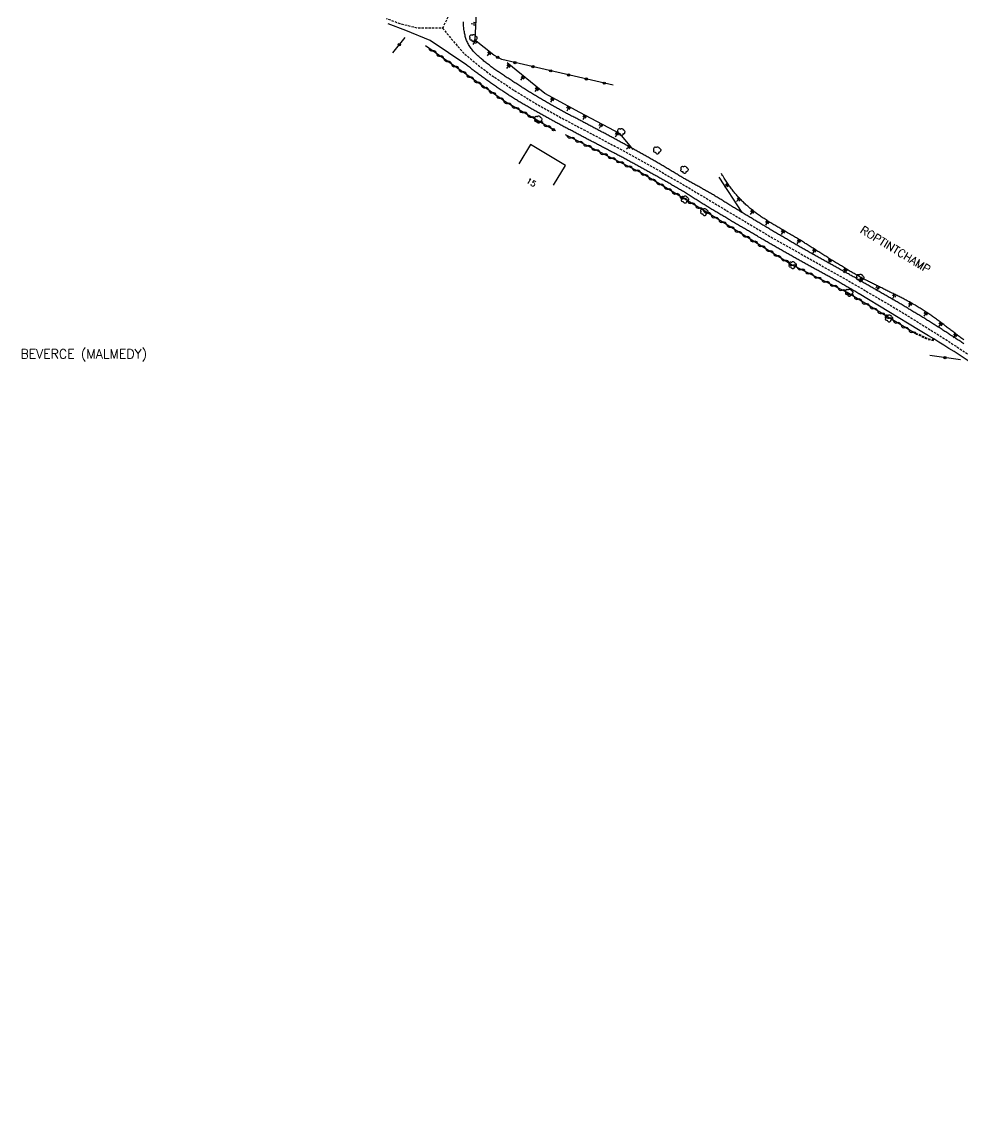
# Model space of a CAD drawing. Header units: millimetres. Extents: x 269514 to 270000, y 126091 to 127000.
# Drawn here: x 269514.4 to 269720, y 126345.1 to 126585.6 of the extents above; entities that cross this region are included whole.
import ezdxf
from ezdxf.enums import TextEntityAlignment as Align

# ---------------------------------------------------------------- set-up
doc = ezdxf.new("R2010")
doc.units = ezdxf.units.MM
doc.linetypes.add('DASHED', pattern=[0.75, 0.5, -0.25])
doc.layers.get('0').update_dxf_attribs({"linetype": 'CONTINUOUS'})
for name, color, linetype in [('W0001', 6, 'DASHED'), ('W0008', 7, 'CONTINUOUS'), ('W0100', 7, 'CONTINUOUS'), ('W0112', 1, 'DASHED'), ('W0211', 2, 'CONTINUOUS'), ('W0300', 7, 'CONTINUOUS'), ('W0302', 3, 'CONTINUOUS'), ('W0310', 3, 'CONTINUOUS'), ('W0322', 7, 'CONTINUOUS'), ('W0980', 7, 'CONTINUOUS'), ('W0989', 7, 'CONTINUOUS'), ('W0991', 7, 'CONTINUOUS')]:
    doc.layers.add(name, color=color, linetype=linetype)
doc.styles.get("Standard").update_dxf_attribs({"font": 'romans.shx', "width": 0.85})

# ---------------------------------------------------------------- blocks, each defined once
blk = doc.blocks.new('T300')
for p, q in [((-0.8, 0.51), (-0.86, 0.34)), ((-0.86, 0.34), (-0.86, 0.17)), ((-0.86, 0.17), (-0.74, 0.06)), ((-0.69, 0.63), (-0.8, 0.51)), ((-0.8, -0.06), (-0.74, 0.06)), ((-0.74, 0.06), (-0.69, 0.11)), ((-0.57, 0.69), (-0.69, 0.63)), ((-0.46, 0.69), (-0.57, 0.69)), ((-0.29, 0.63), (-0.46, 0.69)), ((-0.29, 0.63), (-0.17, 0.74)), ((-0.23, 0.57), (-0.29, 0.63)), ((-0.17, 0.74), (-0.06, 0.8)), ((-0.06, 0.8), (0.06, 0.8)), ((0.06, 0.8), (0.23, 0.74)), ((0.23, 0.74), (0.34, 0.63)), ((0.34, 0.63), (0.4, 0.51)), ((0.46, 0.46), (0.34, 0.46)), ((0.4, 0.51), (0.4, 0.46)), ((0.57, 0.4), (0.46, 0.46)), ((0.57, 0.4), (0.69, 0.29)), ((0.69, 0.29), (0.74, 0.17)), ((0.74, 0.06), (0.69, -0.17)), ((0.74, 0.17), (0.74, 0.06)), ((-0.8, -0.17), (-0.8, -0.06)), ((-0.8, -0.23), (-0.8, -0.17)), ((-0.74, -0.34), (-0.8, -0.23)), ((-0.69, -0.4), (-0.74, -0.34)), ((-0.51, -0.46), (-0.69, -0.4)), ((-0.4, -0.46), (-0.51, -0.46)), ((-0.4, -0.46), (-0.34, -0.46)), ((-0.34, -0.46), (-0.34, -0.4)), ((-0.34, -0.51), (-0.34, -0.46)), ((-0.29, -0.63), (-0.34, -0.51)), ((-0.17, -0.74), (-0.29, -0.63)), ((-0.06, -0.8), (-0.17, -0.74)), ((0.06, -0.8), (-0.06, -0.8)), ((0.17, -0.74), (0.06, -0.8)), ((0.23, -0.69), (0.17, -0.74)), ((0.29, -0.46), (0.23, -0.46)), ((0.29, -0.63), (0.23, -0.69)), ((0.46, -0.4), (0.29, -0.46)), ((0.34, -0.51), (0.29, -0.63)), ((0.34, -0.51), (0.34, -0.46)), ((0.57, -0.34), (0.46, -0.4)), ((0.63, -0.29), (0.57, -0.34)), ((0.69, -0.17), (0.63, -0.29))]:
    blk.add_line(p, q)
blk = doc.blocks.new('t322o')
at = {"color": 0, "linetype": 'Continuous'}
for radius in [0.25, 0.15]:
    blk.add_circle((0, 0), radius, dxfattribs=at)
blk = doc.blocks.new('t310o')
at = {"color": 0, "linetype": 'Continuous'}
for centre, start, end in [((-0.5, 0.38), 216.8699, 323.1304), ((0.5, -0.37), 36.8699, 143.1303)]:
    blk.add_arc(centre, 0.625, start, end, dxfattribs=at)
blk = doc.blocks.new('t211o')
at = {"color": 0, "linetype": 'Continuous'}
for p, q in [((-0.29, 0.5), (-0.29, 0)), ((0, 1), (0, 0)), ((0.29, 0.5), (0.29, 0))]:
    blk.add_line(p, q, dxfattribs=at)

msp = doc.modelspace()

# ---------------------------------------------------------------- linework, layer by layer
at = {"layer": 'W0001', "flags": 128}
for points in [[(269688.36, 126803), (269684.73, 126802.87), (269681.31, 126802.26), (269678.94, 126801.48), (269676.88, 126798.99), (269676.99, 126797.18), (269677.14, 126793.18), (269677.68, 126788.22), (269679.99, 126777.15), (269682.22, 126768.38), (269683.85, 126761.38), (269685.93, 126751.89), (269687.47, 126744.32), (269688.7, 126737.89), (269689.51, 126732.42), (269689.95, 126726.38), (269689.74, 126719.08), (269689.1, 126712.66), (269688.1, 126706.76), (269686.29, 126696.72), (269683, 126680.31), (269681.19, 126673.44), (269679.29, 126667.76), (269676.73, 126661.95), (269674.35, 126657.6), (269671.39, 126652.94), (269667.19, 126647.61), (269663.46, 126643.39), (269658.39, 126638.11), (269651.77, 126631.88), (269641.19, 126621.92), (269630.24, 126611.73), (269618.64, 126601.01), (269614.6, 126596.86), (269611.92, 126593.72), (269610.19, 126590.89), (269608.04, 126587.88), (269606.32, 126584.24), (269600.78, 126584.24), (269597.06, 126585.16), (269594.09, 126586.3)], [(269606.32, 126584.24), (269608.5, 126581.57), (269610.88, 126578.83), (269614.02, 126576.18), (269616.97, 126573.98), (269621.62, 126570.85), (269626.79, 126567.68), (269632.18, 126564.66), (269637.58, 126561.81), (269643.73, 126558.55), (269649.46, 126555.43), (269654.59, 126552.53), (269660.14, 126549.31), (269667.57, 126544.84), (269679.04, 126538.01), (269694.29, 126529.42), (269706.35, 126522.36), (269716.27, 126516.18), (269724.38, 126510.82), (269730.71, 126506.51), (269738.94, 126500.54), (269745.65, 126494.99), (269749.42, 126491.77), (269756.42, 126485.06), (269761.77, 126479.17), (269767.74, 126472.34), (269770.31, 126469.39), (269774.09, 126464.98), (269776.65, 126461.9), (269778.81, 126458.65), (269781.13, 126454.69), (269782.34, 126452.29), (269784.21, 126447.95), (269786, 126443.11), (269787.5, 126438.64), (269788.59, 126434.97), (269790.63, 126428.28), (269792.22, 126423.32), (269794.14, 126417.52), (269796.16, 126412.04), (269799.03, 126404.04), (269801.27, 126397.83), (269804.84, 126388.91), (269808.21, 126380.92), (269811.62, 126373.21), (269815.42, 126365.35), (269818.46, 126359.29), (269822.14, 126352.25), (269825.85, 126345.42), (269828.8, 126339.78), (269832.08, 126333.2), (269835.24, 126326.59), (269838.53, 126319.56), (269839.92, 126315.89), (269840.75, 126312.27), (269841.13, 126308.28), (269840.75, 126304.55), (269840, 126301.24), (269838.78, 126297.46), (269837.06, 126293.58), (269834.88, 126289.34), (269831.13, 126282.2), (269829.3, 126278.61), (269827.56, 126274.18), (269826.77, 126270.26), (269826.16, 126265.29), (269830, 126264.21), (269831.88, 126263.52)]]:
    msp.add_lwpolyline(points, dxfattribs=at)
at = {"layer": 'W0008', "flags": 128}
msp.add_lwpolyline([(269727.82, 126506.97, 0.021524), (269710.29, 126518.3), (269697.36, 126526.12), (269697.26, 126526.19), (269697.04, 126526.32), (269696.83, 126526.45), (269696.62, 126526.58), (269696.4, 126526.71), (269696.19, 126526.84), (269695.98, 126526.97), (269695.76, 126527.1), (269695.55, 126527.22), (269695.33, 126527.35), (269695.12, 126527.47), (269694.9, 126527.6), (269694.68, 126527.72), (269694.47, 126527.85), (269694.25, 126527.97), (269694.03, 126528.09), (269693.82, 126528.21), (269693.6, 126528.34), (269693.38, 126528.46), (269693.17, 126528.58), (269692.95, 126528.7), (269692.73, 126528.82), (269692.52, 126528.94), (269692.3, 126529.07), (269692.08, 126529.19), (269691.86, 126529.31), (269691.64, 126529.43), (269691.43, 126529.55), (269691.21, 126529.67), (269690.99, 126529.79), (269690.77, 126529.91), (269690.55, 126530.03), (269690.34, 126530.15), (269690.12, 126530.27), (269689.9, 126530.38), (269689.68, 126530.5), (269689.46, 126530.62), (269689.24, 126530.74), (269689.02, 126530.86), (269688.81, 126530.98), (269688.59, 126531.1), (269688.37, 126531.22), (269688.15, 126531.34), (269687.93, 126531.46), (269687.71, 126531.58), (269687.49, 126531.7), (269687.28, 126531.82), (269687.06, 126531.94), (269686.84, 126532.06), (269686.62, 126532.18), (269686.4, 126532.3), (269686.19, 126532.42), (269685.97, 126532.54), (269685.75, 126532.66), (269685.53, 126532.78), (269685.32, 126532.9), (269685.1, 126533.02), (269684.88, 126533.14), (269684.66, 126533.26), (269684.45, 126533.38), (269684.23, 126533.51), (269684.01, 126533.63), (269683.8, 126533.75), (269683.58, 126533.88), (269683.36, 126534), (269683.14, 126534.12), (269682.93, 126534.25), (269682.71, 126534.37), (269682.49, 126534.5), (269682.27, 126534.62), (269682.06, 126534.75), (269681.84, 126534.87), (269681.62, 126535), (269681.4, 126535.12), (269681.19, 126535.24), (269680.97, 126535.37), (269680.75, 126535.49), (269680.53, 126535.62), (269680.32, 126535.74), (269680.1, 126535.87), (269679.88, 126535.99), (269679.66, 126536.12), (269679.45, 126536.24), (269679.23, 126536.37), (269679.01, 126536.49), (269678.8, 126536.62), (269678.58, 126536.74), (269678.36, 126536.87), (269678.14, 126536.99), (269677.93, 126537.12), (269677.71, 126537.24), (269677.49, 126537.37), (269677.28, 126537.5), (269677.06, 126537.62), (269676.84, 126537.75), (269676.63, 126537.87), (269676.41, 126538), (269676.19, 126538.12), (269675.97, 126538.25), (269675.76, 126538.37), (269675.54, 126538.5), (269675.32, 126538.63), (269675.11, 126538.75), (269674.89, 126538.88), (269674.67, 126539), (269674.46, 126539.13), (269674.24, 126539.26), (269674.03, 126539.38), (269673.81, 126539.51), (269673.59, 126539.64), (269673.38, 126539.76), (269673.16, 126539.89), (269672.94, 126540.02), (269672.73, 126540.14), (269672.51, 126540.27), (269672.29, 126540.4), (269672.08, 126540.52), (269671.86, 126540.65), (269671.65, 126540.78), (269671.43, 126540.9), (269671.21, 126541.03), (269671, 126541.16), (269670.78, 126541.29), (269670.57, 126541.41), (269670.35, 126541.54), (269670.13, 126541.67), (269669.92, 126541.8), (269669.7, 126541.92), (269669.49, 126542.05), (269669.27, 126542.18), (269669.06, 126542.31), (269668.84, 126542.43), (269668.62, 126542.56), (269668.41, 126542.69), (269668.19, 126542.82), (269667.98, 126542.95), (269667.76, 126543.08), (269667.55, 126543.2), (269667.33, 126543.33), (269667.12, 126543.46), (269666.9, 126543.59), (269666.69, 126543.72), (269666.47, 126543.85), (269666.26, 126543.98), (269666.04, 126544.1), (269665.83, 126544.23), (269665.61, 126544.36), (269665.4, 126544.49), (269665.18, 126544.62), (269664.97, 126544.75), (269664.75, 126544.88), (269664.54, 126545.01), (269664.32, 126545.14), (269664.11, 126545.27), (269663.9, 126545.4), (269663.68, 126545.53), (269663.47, 126545.66), (269663.25, 126545.79), (269663.03, 126545.92), (269662.82, 126546.06), (269662.6, 126546.19), (269662.39, 126546.33), (269662.17, 126546.46), (269661.96, 126546.6), (269661.75, 126546.74), (269661.53, 126546.87), (269661.32, 126547.01), (269661.1, 126547.15), (269660.89, 126547.28), (269660.68, 126547.42), (269660.46, 126547.56), (269660.25, 126547.69), (269660.03, 126547.83), (269659.82, 126547.96), (269659.6, 126548.09), (269659.38, 126548.23), (269659.17, 126548.36), (269658.95, 126548.49), (269658.74, 126548.61), (269658.53, 126548.74), (269658.31, 126548.87), (269658.1, 126548.99), (269657.88, 126549.12), (269657.67, 126549.24), (269657.46, 126549.37), (269657.24, 126549.5), (269657.03, 126549.62), (269656.81, 126549.75), (269656.6, 126549.87), (269656.38, 126549.99), (269656.17, 126550.12), (269655.95, 126550.24), (269655.74, 126550.37), (269655.52, 126550.49), (269655.31, 126550.61), (269655.09, 126550.74), (269654.88, 126550.86), (269654.66, 126550.98), (269654.44, 126551.11), (269654.23, 126551.23), (269654.01, 126551.35), (269653.8, 126551.47), (269653.58, 126551.59), (269653.36, 126551.72), (269653.15, 126551.84), (269652.93, 126551.96), (269652.71, 126552.08), (269652.5, 126552.2), (269652.28, 126552.32), (269652.06, 126552.44), (269651.85, 126552.56), (269651.63, 126552.69), (269651.41, 126552.81), (269651.2, 126552.93), (269650.98, 126553.05), (269650.76, 126553.17), (269650.54, 126553.29), (269650.33, 126553.41), (269650.11, 126553.53), (269649.89, 126553.65), (269649.67, 126553.77), (269649.45, 126553.89), (269649.23, 126554.01), (269649.01, 126554.13), (269648.79, 126554.25), (269648.57, 126554.37), (269648.35, 126554.49), (269648.13, 126554.61), (269647.91, 126554.73), (269647.69, 126554.85), (269647.47, 126554.97), (269647.25, 126555.09), (269647.03, 126555.21), (269646.81, 126555.32), (269646.59, 126555.44), (269646.37, 126555.56), (269646.14, 126555.68), (269645.92, 126555.8), (269645.7, 126555.92), (269645.48, 126556.03), (269645.26, 126556.15), (269645.04, 126556.27), (269644.82, 126556.39), (269644.59, 126556.5), (269644.37, 126556.62), (269644.15, 126556.74), (269643.93, 126556.85), (269643.71, 126556.97), (269643.49, 126557.09), (269643.26, 126557.2), (269643.04, 126557.32), (269642.82, 126557.44), (269642.6, 126557.55), (269642.38, 126557.67), (269642.16, 126557.79), (269641.93, 126557.9), (269641.71, 126558.02), (269641.49, 126558.14), (269641.27, 126558.25), (269641.05, 126558.37), (269640.82, 126558.48), (269640.6, 126558.6), (269640.38, 126558.72), (269640.16, 126558.83), (269639.93, 126558.95), (269639.71, 126559.07), (269639.49, 126559.18), (269639.27, 126559.3), (269639.05, 126559.41), (269638.82, 126559.53), (269638.6, 126559.65), (269638.38, 126559.76), (269638.16, 126559.88), (269637.94, 126560), (269637.71, 126560.11), (269637.49, 126560.23), (269637.27, 126560.34), (269637.05, 126560.46), (269636.83, 126560.58), (269636.6, 126560.69), (269636.38, 126560.81), (269636.16, 126560.93), (269635.94, 126561.04), (269635.72, 126561.16), (269635.5, 126561.28), (269635.27, 126561.4), (269635.05, 126561.51), (269634.83, 126561.63), (269634.61, 126561.75), (269634.39, 126561.86), (269634.17, 126561.98), (269633.94, 126562.1), (269633.72, 126562.22), (269633.5, 126562.34), (269633.28, 126562.45), (269633.06, 126562.57), (269632.84, 126562.69), (269632.62, 126562.81), (269632.4, 126562.93), (269632.18, 126563.05), (269631.96, 126563.17), (269631.74, 126563.28), (269631.52, 126563.4), (269631.3, 126563.52), (269631.08, 126563.64), (269630.85, 126563.76), (269630.63, 126563.88), (269630.41, 126564), (269630.2, 126564.12), (269629.98, 126564.24), (269629.76, 126564.36), (269629.54, 126564.49), (269629.32, 126564.61), (269629.1, 126564.73), (269628.88, 126564.85), (269628.66, 126564.97), (269628.44, 126565.09), (269628.22, 126565.22), (269628.01, 126565.34), (269627.79, 126565.46), (269627.58, 126565.58), (269627.36, 126565.7), (269627.14, 126565.82), (269626.93, 126565.94), (269626.71, 126566.06), (269626.5, 126566.18), (269626.28, 126566.3), (269626.07, 126566.42), (269625.85, 126566.55), (269625.64, 126566.67), (269625.42, 126566.79), (269625.21, 126566.91), (269625, 126567.04), (269624.78, 126567.16), (269624.57, 126567.28), (269624.35, 126567.41), (269624.14, 126567.53), (269623.93, 126567.65), (269623.71, 126567.78), (269623.5, 126567.91), (269623.29, 126568.03), (269623.08, 126568.16), (269622.87, 126568.29), (269622.66, 126568.41), (269622.44, 126568.54), (269622.23, 126568.67), (269622.02, 126568.8), (269621.81, 126568.93), (269621.61, 126569.06), (269621.4, 126569.2), (269621.19, 126569.33), (269620.98, 126569.46), (269620.77, 126569.6), (269620.56, 126569.74), (269620.35, 126569.87), (269620.14, 126570.01), (269619.93, 126570.15), (269619.73, 126570.29), (269619.52, 126570.43), (269619.31, 126570.57), (269619.1, 126570.71), (269618.89, 126570.85), (269618.69, 126570.99), (269618.48, 126571.13), (269618.27, 126571.27), (269618.07, 126571.41), (269617.86, 126571.55), (269617.65, 126571.69), (269617.45, 126571.84), (269617.24, 126571.98), (269617.04, 126572.12), (269616.83, 126572.27), (269616.63, 126572.41), (269616.42, 126572.55), (269616.22, 126572.7), (269616.02, 126572.85), (269615.81, 126572.99), (269615.61, 126573.14), (269615.41, 126573.28), (269615.2, 126573.43), (269615, 126573.58), (269614.8, 126573.73), (269614.6, 126573.87), (269614.4, 126574.02), (269614.2, 126574.17), (269614, 126574.32), (269613.79, 126574.47), (269613.59, 126574.62), (269613.39, 126574.77), (269613.19, 126574.92), (269612.99, 126575.07), (269612.8, 126575.22), (269612.6, 126575.38), (269612.4, 126575.53), (269612.2, 126575.68), (269612, 126575.84), (269611.8, 126575.99), (269611.61, 126576.14), (269603.63, 126581.53), (269598.3, 126583.69), (269594.42, 126585.19)], format="xyb", dxfattribs=at)
msp.add_lwpolyline([(269720.24, 126515.23), (269720.03, 126515.37), (269719.82, 126515.51), (269719.61, 126515.64), (269719.41, 126515.78), (269719.2, 126515.92), (269718.99, 126516.05), (269718.79, 126516.19), (269718.58, 126516.33), (269718.37, 126516.46), (269718.16, 126516.6), (269717.96, 126516.74), (269717.75, 126516.87), (269717.54, 126517.01), (269717.33, 126517.14), (269717.12, 126517.28), (269716.92, 126517.41), (269716.71, 126517.55), (269716.5, 126517.68), (269716.29, 126517.82), (269716.08, 126517.95), (269715.87, 126518.09), (269715.67, 126518.22), (269715.46, 126518.36), (269715.25, 126518.49), (269715.04, 126518.63), (269714.83, 126518.76), (269714.62, 126518.89), (269714.41, 126519.03), (269714.2, 126519.16), (269713.99, 126519.29), (269713.78, 126519.43), (269713.57, 126519.56), (269713.36, 126519.69), (269713.15, 126519.82), (269712.94, 126519.96), (269712.73, 126520.09), (269712.52, 126520.22), (269712.31, 126520.35), (269712.1, 126520.48), (269711.89, 126520.61), (269711.68, 126520.74), (269711.46, 126520.88), (269711.25, 126521.01), (269711.04, 126521.14), (269710.82, 126521.27), (269710.61, 126521.4), (269710.39, 126521.53), (269710.18, 126521.66), (269709.96, 126521.79), (269709.75, 126521.92), (269709.53, 126522.05), (269709.32, 126522.18), (269709.1, 126522.31), (269708.89, 126522.44), (269708.67, 126522.57), (269708.46, 126522.7), (269708.24, 126522.83), (269708.03, 126522.96), (269707.81, 126523.09), (269707.6, 126523.22), (269707.38, 126523.34), (269707.16, 126523.47), (269706.95, 126523.6), (269706.73, 126523.73), (269706.52, 126523.86), (269706.3, 126523.98), (269706.08, 126524.11), (269705.87, 126524.24), (269705.65, 126524.37), (269705.43, 126524.49), (269705.22, 126524.62), (269705, 126524.75), (269704.78, 126524.87), (269704.57, 126525), (269704.35, 126525.13), (269704.13, 126525.25), (269703.92, 126525.38), (269703.7, 126525.51), (269703.48, 126525.63), (269703.26, 126525.76), (269703.05, 126525.89), (269702.83, 126526.01), (269702.61, 126526.14), (269702.4, 126526.26), (269702.18, 126526.39), (269701.96, 126526.51), (269701.74, 126526.64), (269701.53, 126526.77), (269701.31, 126526.89), (269701.09, 126527.02), (269700.87, 126527.14), (269700.66, 126527.27), (269700.44, 126527.39), (269700.22, 126527.52), (269700, 126527.64), (269699.78, 126527.77), (269699.57, 126527.89), (269699.35, 126528.02), (269699.13, 126528.14), (269698.91, 126528.27), (269698.7, 126528.39), (269698.48, 126528.52), (269698.26, 126528.64), (269698.04, 126528.77), (269697.82, 126528.89), (269697.61, 126529.02), (269697.39, 126529.14), (269697.17, 126529.27), (269696.95, 126529.39), (269696.74, 126529.52), (269696.52, 126529.64), (269696.3, 126529.77), (269696.08, 126529.89), (269695.86, 126530.01), (269695.64, 126530.14), (269695.42, 126530.26), (269695.21, 126530.38), (269694.99, 126530.51), (269694.77, 126530.63), (269694.55, 126530.75), (269694.33, 126530.88), (269694.11, 126531), (269693.89, 126531.12), (269693.67, 126531.24), (269693.45, 126531.36), (269693.23, 126531.49), (269693.01, 126531.61), (269692.79, 126531.73), (269692.57, 126531.85), (269692.35, 126531.97), (269692.13, 126532.1), (269691.91, 126532.22), (269691.69, 126532.34), (269691.48, 126532.46), (269691.26, 126532.58), (269691.04, 126532.7), (269690.82, 126532.83), (269690.6, 126532.95), (269690.38, 126533.07), (269690.16, 126533.19), (269689.94, 126533.31), (269689.72, 126533.43), (269689.5, 126533.56), (269689.28, 126533.68), (269689.06, 126533.8), (269688.84, 126533.92), (269688.62, 126534.04), (269688.4, 126534.17), (269688.18, 126534.29), (269687.96, 126534.41), (269687.74, 126534.53), (269687.52, 126534.66), (269687.31, 126534.78), (269687.09, 126534.9), (269686.87, 126535.03), (269686.65, 126535.15), (269686.43, 126535.27), (269686.21, 126535.4), (269685.99, 126535.52), (269685.77, 126535.64), (269685.56, 126535.77), (269685.34, 126535.89), (269685.12, 126536.02), (269684.9, 126536.14), (269684.69, 126536.27), (269684.47, 126536.39), (269684.25, 126536.52), (269684.04, 126536.64), (269683.82, 126536.77), (269683.61, 126536.89), (269683.39, 126537.02), (269683.17, 126537.14), (269682.96, 126537.27), (269682.74, 126537.4), (269682.53, 126537.52), (269682.31, 126537.65), (269682.1, 126537.77), (269681.88, 126537.9), (269681.67, 126538.02), (269681.45, 126538.15), (269681.23, 126538.28), (269681.02, 126538.4), (269680.8, 126538.53), (269680.59, 126538.66), (269680.37, 126538.78), (269680.16, 126538.91), (269679.94, 126539.04), (269679.73, 126539.16), (269679.52, 126539.29), (269679.3, 126539.42), (269679.09, 126539.55), (269678.87, 126539.67), (269678.66, 126539.8), (269678.44, 126539.93), (269678.23, 126540.05), (269678.01, 126540.18), (269677.8, 126540.31), (269677.58, 126540.44), (269677.37, 126540.57), (269677.16, 126540.69), (269676.94, 126540.82), (269676.73, 126540.95), (269676.51, 126541.08), (269676.3, 126541.2), (269676.08, 126541.33), (269675.87, 126541.46), (269675.66, 126541.59), (269675.44, 126541.72), (269675.23, 126541.84), (269675.01, 126541.97), (269674.8, 126542.1), (269674.59, 126542.23), (269674.37, 126542.36), (269674.16, 126542.49), (269673.94, 126542.61), (269673.73, 126542.74), (269673.52, 126542.87), (269673.3, 126543), (269673.09, 126543.13), (269672.87, 126543.26), (269672.66, 126543.38), (269672.45, 126543.51), (269672.23, 126543.64), (269672.02, 126543.77), (269671.8, 126543.9), (269671.59, 126544.03), (269671.38, 126544.15), (269671.17, 126544.28), (269670.96, 126544.41), (269670.75, 126544.54), (269670.54, 126544.67), (269670.33, 126544.8), (269670.12, 126544.93), (269669.91, 126545.05), (269669.7, 126545.18), (269669.49, 126545.31), (269669.28, 126545.44), (269669.07, 126545.57), (269668.86, 126545.7), (269668.65, 126545.83), (269668.44, 126545.96), (269668.23, 126546.09), (269668.02, 126546.22), (269667.81, 126546.35), (269667.6, 126546.48), (269667.39, 126546.61), (269667.18, 126546.74), (269666.97, 126546.87), (269666.76, 126547), (269666.55, 126547.12), (269666.34, 126547.25), (269666.13, 126547.38), (269665.92, 126547.51), (269665.71, 126547.64), (269665.49, 126547.76), (269665.28, 126547.89), (269665.07, 126548.01), (269664.86, 126548.14), (269664.64, 126548.26), (269664.43, 126548.39), (269664.22, 126548.51), (269664.01, 126548.63), (269663.8, 126548.75), (269663.58, 126548.87), (269663.37, 126548.99), (269663.15, 126549.11), (269662.94, 126549.23), (269662.73, 126549.35), (269662.51, 126549.47), (269662.3, 126549.59), (269662.08, 126549.7), (269661.87, 126549.82), (269661.65, 126549.94), (269661.44, 126550.06), (269661.23, 126550.18), (269661.01, 126550.3), (269660.8, 126550.42), (269660.58, 126550.53), (269660.37, 126550.65), (269660.16, 126550.77), (269659.94, 126550.9), (269659.73, 126551.02), (269659.51, 126551.14), (269659.29, 126551.27), (269659.07, 126551.4), (269658.86, 126551.52), (269658.64, 126551.65), (269658.42, 126551.78), (269658.2, 126551.9), (269657.98, 126552.03), (269657.77, 126552.16), (269657.55, 126552.29), (269657.33, 126552.42), (269657.12, 126552.55), (269656.9, 126552.68), (269656.68, 126552.81), (269656.46, 126552.93), (269656.25, 126553.06), (269656.03, 126553.19), (269655.81, 126553.32), (269655.6, 126553.45), (269655.38, 126553.58), (269655.16, 126553.71), (269654.94, 126553.84), (269654.73, 126553.97), (269654.51, 126554.1), (269654.29, 126554.23), (269654.08, 126554.35), (269653.86, 126554.48), (269653.64, 126554.61), (269653.42, 126554.74), (269653.2, 126554.87), (269652.99, 126554.99), (269652.77, 126555.12), (269652.55, 126555.25), (269652.33, 126555.37), (269652.11, 126555.5), (269651.89, 126555.62), (269651.67, 126555.75), (269651.45, 126555.87), (269651.24, 126556), (269651.02, 126556.12), (269650.8, 126556.24), (269650.58, 126556.36), (269650.36, 126556.49), (269650.15, 126556.61), (269649.93, 126556.73), (269649.71, 126556.85), (269649.49, 126556.97), (269649.27, 126557.1), (269649.06, 126557.22), (269648.84, 126557.34), (269648.62, 126557.46), (269648.4, 126557.58), (269648.18, 126557.7), (269647.96, 126557.82), (269647.75, 126557.95), (269647.53, 126558.07), (269647.31, 126558.19), (269647.09, 126558.31), (269646.87, 126558.43), (269646.65, 126558.55), (269646.43, 126558.67), (269646.21, 126558.79), (269646, 126558.91), (269645.78, 126559.03), (269645.56, 126559.15), (269645.34, 126559.27), (269645.12, 126559.39), (269644.9, 126559.51), (269644.68, 126559.63), (269644.46, 126559.75), (269644.24, 126559.87), (269644.02, 126559.99), (269643.8, 126560.11), (269643.58, 126560.23), (269643.36, 126560.35), (269643.14, 126560.47), (269642.92, 126560.58), (269642.7, 126560.7), (269642.48, 126560.82), (269642.26, 126560.94), (269642.04, 126561.06), (269641.82, 126561.18), (269641.6, 126561.3), (269641.38, 126561.41), (269641.16, 126561.53), (269640.94, 126561.65), (269640.72, 126561.77), (269640.5, 126561.89), (269640.28, 126562), (269640.06, 126562.12), (269639.84, 126562.24), (269639.62, 126562.36), (269639.4, 126562.47), (269639.18, 126562.59), (269638.96, 126562.71), (269638.74, 126562.82), (269638.52, 126562.94), (269638.3, 126563.06), (269638.08, 126563.17), (269637.85, 126563.29), (269637.63, 126563.41), (269637.41, 126563.52), (269637.19, 126563.64), (269636.97, 126563.76), (269636.75, 126563.87), (269636.53, 126563.99), (269636.31, 126564.1), (269636.08, 126564.22), (269635.86, 126564.33), (269635.64, 126564.45), (269635.42, 126564.56), (269635.19, 126564.68), (269634.97, 126564.79), (269634.75, 126564.91), (269634.53, 126565.02), (269634.3, 126565.14), (269634.08, 126565.26), (269633.86, 126565.37), (269633.64, 126565.49), (269633.42, 126565.61), (269633.2, 126565.73), (269632.98, 126565.85), (269632.75, 126565.97), (269632.53, 126566.09), (269632.31, 126566.21), (269632.09, 126566.33), (269631.87, 126566.45), (269631.66, 126566.57), (269631.44, 126566.69), (269631.22, 126566.81), (269631, 126566.94), (269630.78, 126567.06), (269630.56, 126567.18), (269630.34, 126567.31), (269630.12, 126567.43), (269629.91, 126567.55), (269629.69, 126567.68), (269629.47, 126567.81), (269629.25, 126567.93), (269629.03, 126568.06), (269628.81, 126568.19), (269628.59, 126568.32), (269628.37, 126568.44), (269628.15, 126568.57), (269627.93, 126568.7), (269627.72, 126568.83), (269627.5, 126568.96), (269627.28, 126569.09), (269627.06, 126569.22), (269626.84, 126569.35), (269626.63, 126569.48), (269626.41, 126569.61), (269626.19, 126569.74), (269625.98, 126569.88), (269625.76, 126570.01), (269625.54, 126570.14), (269625.33, 126570.27), (269625.11, 126570.41), (269624.9, 126570.54), (269624.68, 126570.68), (269624.47, 126570.81), (269624.25, 126570.95), (269624.04, 126571.08), (269623.82, 126571.22), (269623.61, 126571.35), (269623.39, 126571.49), (269623.18, 126571.63), (269622.97, 126571.77), (269622.76, 126571.91), (269622.55, 126572.04), (269622.34, 126572.18), (269622.13, 126572.31), (269621.92, 126572.45), (269621.71, 126572.59), (269621.5, 126572.72), (269621.29, 126572.86), (269621.08, 126572.99), (269620.87, 126573.13), (269620.66, 126573.27), (269620.45, 126573.4), (269620.24, 126573.54), (269620.03, 126573.68), (269619.82, 126573.81), (269619.61, 126573.95), (269619.4, 126574.09), (269619.19, 126574.23), (269618.99, 126574.37), (269618.78, 126574.51), (269618.57, 126574.65), (269618.37, 126574.79), (269618.16, 126574.93), (269617.96, 126575.07), (269617.75, 126575.22), (269617.55, 126575.36), (269617.35, 126575.51), (269617.14, 126575.66), (269616.94, 126575.81), (269616.74, 126575.96), (269616.54, 126576.11), (269616.35, 126576.26), (269616.15, 126576.41), (269615.95, 126576.57), (269615.76, 126576.73), (269615.56, 126576.88), (269615.37, 126577.04), (269615.18, 126577.21), (269614.99, 126577.37), (269614.8, 126577.53), (269614.61, 126577.69), (269614.43, 126577.85), (269614.24, 126578.02), (269614.06, 126578.18), (269613.87, 126578.35), (269613.69, 126578.52), (269613.52, 126578.69), (269613.35, 126578.87), (269613.18, 126579.05), (269613.01, 126579.23), (269612.85, 126579.42), (269612.69, 126579.61), (269612.54, 126579.8), (269612.39, 126580.01), (269612.25, 126580.21), (269612.12, 126580.42), (269612, 126580.63), (269611.88, 126580.85), (269611.77, 126581.07), (269611.67, 126581.29), (269611.58, 126581.51), (269611.5, 126581.74), (269611.42, 126581.97), (269611.35, 126582.2), (269611.29, 126582.44), (269611.23, 126582.68), (269611.18, 126582.93), (269611.13, 126583.17), (269611.08, 126583.42), (269611.04, 126583.66), (269611, 126583.91), (269610.97, 126584.15), (269610.94, 126584.4), (269610.92, 126584.65), (269610.9, 126584.89), (269610.88, 126585.14), (269610.87, 126585.39), (269610.86, 126585.63)], dxfattribs=at)
at = {"layer": 'W0100', "flags": 128}
msp.add_lwpolyline([(269630.55, 126549.94), (269633.15, 126554.22), (269625.56, 126558.83), (269622.97, 126554.56)], dxfattribs=at)
at = {"layer": 'W0112', "flags": 128}
msp.add_lwpolyline([(269713.62, 126515.86), (269712.53, 126516.12), (269711.75, 126516.42), (269710, 126517.26), (269710.1, 126517.48), (269711.84, 126516.64), (269712.6, 126516.35), (269713.68, 126516.1)], close=True, dxfattribs=at)
at = {"layer": 'W0211', "flags": 128}
for points in [[(269647.94, 126557.72), (269645.12, 126561.11), (269636.28, 126565.77), (269628.66, 126569.91), (269620.43, 126576.62)], [(269671.79, 126543.91), (269666.74, 126551.65)]]:
    msp.add_lwpolyline(points, dxfattribs=at)
at = {"layer": 'W0302', "flags": 128}
for points in [[(269617.53, 126578.33), (269613.29, 126581.71), (269613.41, 126581.73), (269613.78, 126588.89)], [(269720.2, 126516.09), (269720, 126516.24), (269719.8, 126516.39), (269719.6, 126516.54), (269719.4, 126516.69), (269719.2, 126516.84), (269719.01, 126516.99), (269718.81, 126517.15), (269718.61, 126517.3), (269718.41, 126517.45), (269718.21, 126517.6), (269718.01, 126517.75), (269717.81, 126517.91), (269717.62, 126518.06), (269717.42, 126518.21), (269717.22, 126518.36), (269717.02, 126518.51), (269716.82, 126518.67), (269716.62, 126518.82), (269716.42, 126518.97), (269716.22, 126519.12), (269716.02, 126519.27), (269715.82, 126519.42), (269715.62, 126519.57), (269715.42, 126519.72), (269715.22, 126519.87), (269715.02, 126520.02), (269714.82, 126520.17), (269714.62, 126520.32), (269714.42, 126520.46), (269714.22, 126520.61), (269714.01, 126520.76), (269713.81, 126520.9), (269713.61, 126521.05), (269713.4, 126521.19), (269713.2, 126521.34), (269712.99, 126521.48), (269712.79, 126521.62), (269712.58, 126521.76), (269712.38, 126521.91), (269712.17, 126522.05), (269711.96, 126522.18), (269711.75, 126522.32), (269711.54, 126522.46), (269711.33, 126522.6), (269711.12, 126522.73), (269710.91, 126522.87), (269710.7, 126523), (269710.49, 126523.13), (269710.27, 126523.26), (269710.06, 126523.39), (269709.84, 126523.52), (269709.63, 126523.65), (269709.41, 126523.78), (269709.19, 126523.9), (269708.98, 126524.03), (269708.76, 126524.15), (269708.54, 126524.27), (269708.32, 126524.39), (269708.1, 126524.51), (269707.88, 126524.63), (269707.66, 126524.75), (269707.44, 126524.87), (269707.22, 126524.98), (269706.99, 126525.1), (269706.77, 126525.21), (269706.55, 126525.33), (269706.33, 126525.44), (269706.1, 126525.55), (269705.88, 126525.67), (269705.66, 126525.78), (269705.43, 126525.89), (269705.21, 126526), (269704.98, 126526.11), (269704.76, 126526.22), (269704.53, 126526.33), (269704.31, 126526.44), (269704.08, 126526.55), (269703.86, 126526.66), (269703.63, 126526.77), (269703.41, 126526.88), (269703.18, 126526.99), (269702.96, 126527.1), (269702.73, 126527.21), (269702.51, 126527.32), (269702.28, 126527.43), (269702.05, 126527.54), (269701.83, 126527.65), (269701.6, 126527.76), (269701.38, 126527.87), (269701.15, 126527.98), (269700.93, 126528.09), (269700.71, 126528.2), (269700.48, 126528.31), (269700.26, 126528.42), (269700.03, 126528.54), (269699.81, 126528.65), (269699.59, 126528.76), (269699.37, 126528.88), (269699.14, 126528.99), (269698.92, 126529.11), (269698.7, 126529.22), (269698.48, 126529.34), (269698.26, 126529.46), (269698.04, 126529.58), (269697.82, 126529.7), (269697.6, 126529.82), (269697.38, 126529.94), (269697.16, 126530.06), (269696.94, 126530.19), (269696.72, 126530.31), (269696.51, 126530.44), (269696.29, 126530.57), (269696.07, 126530.69), (269695.85, 126530.82), (269695.63, 126530.95), (269695.42, 126531.07), (269695.2, 126531.2), (269694.98, 126531.33), (269694.77, 126531.46), (269694.55, 126531.59), (269694.34, 126531.71), (269694.12, 126531.84), (269693.9, 126531.97), (269693.69, 126532.1), (269693.47, 126532.24), (269693.26, 126532.37), (269693.04, 126532.5), (269692.83, 126532.63), (269692.62, 126532.76), (269692.4, 126532.89), (269692.19, 126533.02), (269691.97, 126533.16), (269691.76, 126533.29), (269691.55, 126533.42), (269691.33, 126533.55), (269691.12, 126533.69), (269690.9, 126533.82), (269690.69, 126533.95), (269690.48, 126534.09), (269690.27, 126534.22), (269690.05, 126534.36), (269689.84, 126534.49), (269689.63, 126534.62), (269689.41, 126534.76), (269689.2, 126534.89), (269688.99, 126535.03), (269688.78, 126535.16), (269688.56, 126535.3), (269688.35, 126535.43), (269688.14, 126535.57), (269687.93, 126535.7), (269687.71, 126535.84), (269687.5, 126535.97), (269687.29, 126536.11), (269687.08, 126536.24), (269686.87, 126536.38), (269686.65, 126536.51), (269686.44, 126536.65), (269686.23, 126536.78), (269686.02, 126536.92), (269685.8, 126537.05), (269685.59, 126537.19), (269685.38, 126537.32), (269685.17, 126537.46), (269684.96, 126537.59), (269684.74, 126537.72), (269684.53, 126537.85), (269684.32, 126537.98), (269684.1, 126538.11), (269683.89, 126538.24), (269683.67, 126538.37), (269683.46, 126538.49), (269683.24, 126538.62), (269683.03, 126538.75), (269682.81, 126538.87), (269682.6, 126539), (269682.38, 126539.12), (269682.16, 126539.25), (269681.95, 126539.37), (269681.73, 126539.5), (269681.51, 126539.62), (269681.3, 126539.75), (269681.08, 126539.87), (269680.86, 126540), (269680.65, 126540.12), (269680.43, 126540.25), (269680.21, 126540.37), (269680, 126540.5), (269679.78, 126540.62), (269679.57, 126540.75), (269679.35, 126540.88), (269679.14, 126541.01), (269678.92, 126541.13), (269678.71, 126541.26), (269678.49, 126541.39), (269678.28, 126541.52), (269678.07, 126541.65), (269677.85, 126541.78), (269677.64, 126541.91), (269677.43, 126542.05), (269677.22, 126542.18), (269677.01, 126542.32), (269676.8, 126542.45), (269676.59, 126542.59), (269676.38, 126542.73), (269676.18, 126542.87), (269675.97, 126543.01), (269675.76, 126543.15), (269675.56, 126543.29), (269675.36, 126543.44), (269675.15, 126543.58), (269674.95, 126543.73), (269674.75, 126543.88), (269674.55, 126544.03), (269674.35, 126544.18), (269674.16, 126544.34), (269673.96, 126544.5), (269673.76, 126544.65), (269673.57, 126544.81), (269673.38, 126544.97), (269673.19, 126545.14), (269673, 126545.3), (269672.81, 126545.47), (269672.62, 126545.64), (269672.44, 126545.81), (269672.25, 126545.99), (269672.07, 126546.16), (269671.89, 126546.34), (269671.72, 126546.51), (269671.54, 126546.69), (269671.37, 126546.87), (269671.19, 126547.05), (269671.02, 126547.23), (269670.86, 126547.42), (269670.69, 126547.6), (269670.53, 126547.79), (269670.36, 126547.98), (269670.2, 126548.17), (269670.04, 126548.36), (269669.89, 126548.55), (269669.73, 126548.75), (269669.58, 126548.94), (269669.43, 126549.14), (269669.28, 126549.34), (269669.13, 126549.54), (269668.98, 126549.74), (269668.84, 126549.94), (269668.7, 126550.15), (269668.56, 126550.35), (269668.42, 126550.56), (269668.28, 126550.77), (269668.15, 126550.98), (269668.01, 126551.19), (269667.88, 126551.41), (269667.75, 126551.62), (269667.63, 126551.84), (269667.5, 126552.05), (269667.38, 126552.27), (269667.25, 126552.49)]]:
    msp.add_lwpolyline(points, dxfattribs=at)
at = {"layer": 'W0310', "flags": 128}
for points in [[(269630.07, 126562.31), (269620.16, 126568.03), (269602.57, 126580.4)], [(269709.94, 126517.24), (269694.73, 126526.43), (269682.52, 126532.6), (269663.97, 126543.99), (269649.58, 126552.69), (269633.16, 126560.9)]]:
    msp.add_lwpolyline(points, dxfattribs=at)
at = {"layer": 'W0322', "flags": 128}
for points in [[(269598.11, 126582.21), (269595.39, 126578.82)], [(269643.61, 126571.75), (269619.3, 126577.36), (269617.54, 126578.33)], [(269631, 126561.82), (269630.11, 126562.28)], [(269719.47, 126511.7), (269712.81, 126512.67)]]:
    msp.add_lwpolyline(points, dxfattribs=at)

# ---------------------------------------------------------------- block references
at = {"layer": 'W0211'}
for p, rotation in [((269613.59, 126585.19), 87.0082333999131), ((269613.62, 126581.45), 141.4220092425114), ((269616.74, 126578.95), 141.4220092425114), ((269620.96, 126576.18), 140.8114581612483), ((269624.06, 126573.65), 140.8114581612483), ((269627.16, 126571.13), 140.8114581612483), ((269630.48, 126568.92), 151.497402524676), ((269633.99, 126567.01), 151.497402524676), ((269637.52, 126565.12), 152.2136519926791), ((269641.05, 126563.25), 152.2136519926791), ((269644.59, 126561.39), 152.2136519926791), ((269647.3, 126558.49), 129.7407868550447), ((269668.73, 126550.11), 124.811457153306), ((269671.24, 126547), 133.4758445907567), ((269674.19, 126544.31), 141.9805789643374), ((269677.47, 126542.02), 147.8172703097929), ((269680.91, 126539.97), 150.0476224148656), ((269684.36, 126537.95), 148.6683786298446), ((269687.74, 126535.82), 147.555695178195), ((269691.13, 126533.68), 148.0355683141155), ((269694.54, 126531.59), 149.1012705050287), ((269698, 126529.6), 151.3582121311668), ((269701.56, 126527.78), 153.8988591896634), ((269705.16, 126526.02), 153.7402212151611), ((269708.71, 126524.18), 150.8823383102953), ((269712.11, 126522.08), 146.173821001958), ((269715.37, 126519.76), 143.2843647475432), ((269718.55, 126517.34), 142.5781219153845)]:
    msp.add_blockref('t211o', p, dxfattribs=dict(at, rotation=rotation))
at = {"layer": 'W0300'}
for p in [(269613.1, 126582.04), (269627.28, 126564.24), (269645.41, 126561.5), (269653.26, 126557.5), (269659.22, 126553.27), (269659.33, 126546.75), (269663.57, 126544.03), (269682.87, 126532.41), (269697.64, 126529.65), (269695.21, 126526.4), (269703.9, 126520.78)]:
    msp.add_blockref('T300', p, dxfattribs=at)
at = {"layer": 'W0310'}
for p, rotation in [((269604.17, 126579.28), 144.8626573490027), ((269605.8, 126578.13), 144.8626573490027), ((269607.44, 126576.98), 144.8626573490027), ((269609.07, 126575.83), 144.8626573490027), ((269610.71, 126574.68), 144.8626573490027), ((269612.34, 126573.53), 144.8626573490027), ((269613.98, 126572.37), 144.8626573490027), ((269615.61, 126571.22), 144.8626573490027), ((269617.25, 126570.07), 144.8626573490027), ((269618.89, 126568.92), 144.8626573490027), ((269620.54, 126567.8), 150.0343700027197), ((269622.28, 126566.8), 150.0343700027197), ((269624.01, 126565.81), 150.0343700027197), ((269625.74, 126564.81), 150.0343700027197), ((269627.47, 126563.81), 150.0343700027197), ((269629.21, 126562.81), 150.0343700027197), ((269634.4, 126560.28), 153.4289368373169), ((269636.19, 126559.38), 153.4289368373169), ((269637.98, 126558.49), 153.4289368373169), ((269639.77, 126557.6), 153.4289368373169), ((269641.56, 126556.7), 153.4289368373169), ((269643.35, 126555.81), 153.4289368373169), ((269645.14, 126554.91), 153.4289368373169), ((269646.93, 126554.02), 153.4289368373169), ((269648.71, 126553.12), 153.4289368373169), ((269650.46, 126552.16), 148.8569688197113), ((269652.17, 126551.12), 148.8569688197113), ((269653.89, 126550.09), 148.8569688197113), ((269655.6, 126549.05), 148.8569688197113), ((269657.31, 126548.02), 148.8569688197113), ((269659.02, 126546.98), 148.8569688197113), ((269660.73, 126545.95), 148.8569688197113), ((269662.45, 126544.92), 148.8569688197113), ((269664.16, 126543.88), 148.4346759444173), ((269665.86, 126542.83), 148.4346759444173), ((269667.56, 126541.79), 148.4346759444173), ((269669.27, 126540.74), 148.4346759444173), ((269670.97, 126539.69), 148.4346759444173), ((269672.68, 126538.64), 148.4346759444173), ((269674.38, 126537.6), 148.4346759444173), ((269676.08, 126536.55), 148.4346759444173), ((269677.79, 126535.5), 148.4346759444173), ((269679.49, 126534.46), 148.4346759444173), ((269681.2, 126533.41), 148.4346759444173), ((269682.92, 126532.4), 153.1999286292204), ((269684.7, 126531.49), 153.1999286292204), ((269686.49, 126530.59), 153.1999286292204), ((269688.27, 126529.69), 153.1999286292204), ((269690.06, 126528.79), 153.1999286292204), ((269691.85, 126527.89), 153.1999286292204), ((269693.63, 126526.98), 153.1999286292204), ((269695.39, 126526.03), 148.8464543440107), ((269697.1, 126525), 148.8464543440107), ((269698.81, 126523.96), 148.8464543440107), ((269700.52, 126522.93), 148.8464543440107), ((269702.23, 126521.89), 148.8464543440107), ((269703.94, 126520.86), 148.8464543440107), ((269705.66, 126519.82), 148.8464543440107), ((269707.37, 126518.79), 148.8464543440107), ((269709.08, 126517.75), 148.8464543440107)]:
    msp.add_blockref('t310o', p, dxfattribs=dict(at, rotation=rotation))
at = {"layer": 'W0322'}
for p, rotation in [((269596.85, 126580.65), 231.2362740274735), ((269618.38, 126577.87), 151.1300639365834), ((269622.17, 126576.7), 167.0040301978017), ((269626.07, 126575.8), 167.0040301978017), ((269629.97, 126574.9), 167.0040301978017), ((269633.86, 126574), 167.0040301978017), ((269637.76, 126573.1), 167.0040301978017), ((269641.66, 126572.2), 167.0040301978017)]:
    msp.add_blockref('t322o', p, dxfattribs=dict(at, rotation=rotation))
for p in [(269630.55, 126562.05), (269716.14, 126512.18)]:
    msp.add_blockref('t322o', p, dxfattribs=at)

# ---------------------------------------------------------------- texts
at = {"layer": 'W0980'}
msp.add_text('BEVERCE (MALMEDY)', height=2, dxfattribs=at).set_placement((269527.92, 126512.89), align=Align.MIDDLE)
at = {"layer": 'W0989'}
msp.add_text('ROPTINTCHAMP', height=1.75, rotation=328.6501, dxfattribs=at).set_placement((269705.3, 126535.84), align=Align.MIDDLE)
at = {"layer": 'W0991'}
msp.add_text('15', height=1.25, rotation=328.6904, dxfattribs=at).set_placement((269625.72, 126550.54), align=Align.MIDDLE)

doc.saveas('drawing.dxf')
